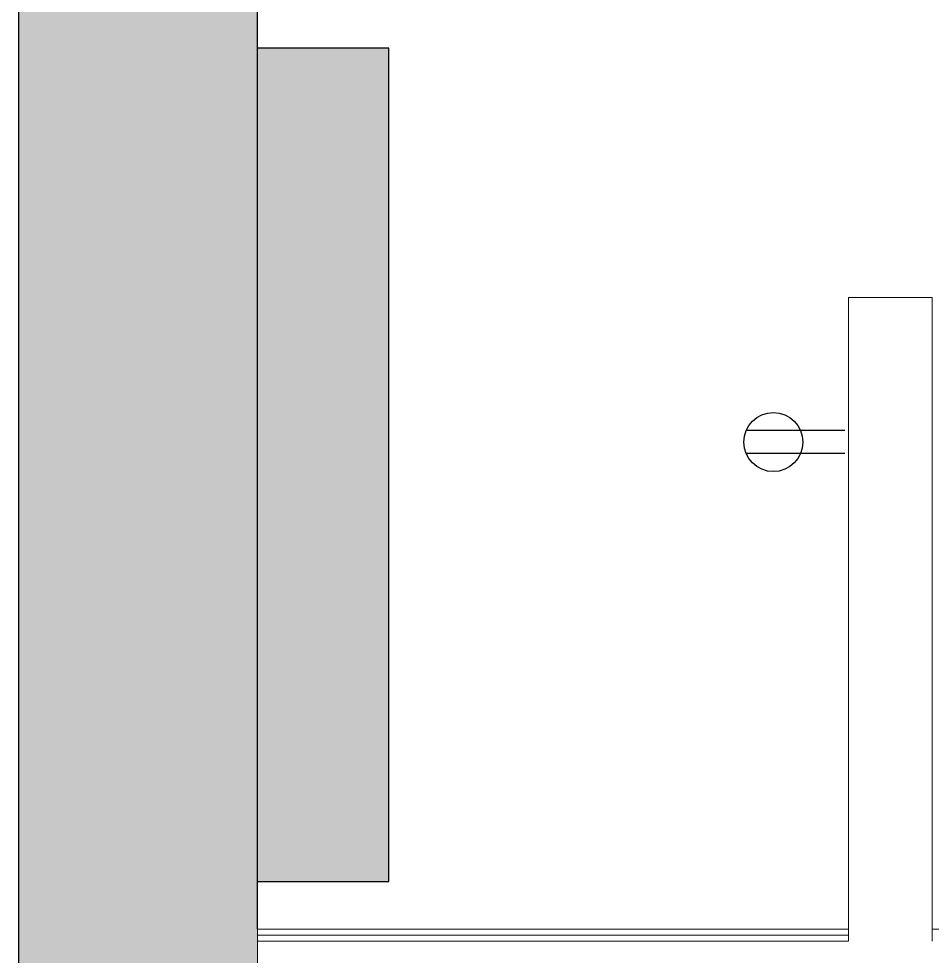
# Model space of a CAD drawing. Header units: inches. Extents: x -1176 to 1507, y -2563 to 978.
# Drawn here: x -1035.1 to -958.6, y 259.9 to 338.4 of the extents above; entities that cross this region are included whole.
import ezdxf

# ---------------------------------------------------------------- set-up
doc = ezdxf.new("R2010")
doc.units = ezdxf.units.IN
doc.header["$MEASUREMENT"] = 0
for name, color, linetype, lineweight in [('A-ANNO-NOTE', 131, 'Continuous', 40), ('A-WALL', 113, 'Continuous', 18), ('A-WALL-PATT', 111, 'Continuous', 18), ('I-WALL', 2, 'Continuous', 18)]:
    doc.layers.add(name, color=color, linetype=linetype, lineweight=lineweight)

msp = doc.modelspace()

# ---------------------------------------------------------------- hatches: boundary and pattern name
at = {"layer": 'A-WALL-PATT'}
h = msp.add_hatch(color=7, dxfattribs=at)
h.paths.add_polyline_path([(-1017.062, 16.255), (-1015.062, 16.255), (-1015.062, 96.005), (-1035.062, 96.005), (-1035.062, 16.255)], flags=0)
h.paths.add_polyline_path([(-1015.062, 133.505), (-1015.062, 216.005), (-1035.062, 216.005), (-1035.062, 133.505)], flags=0)
h.paths.add_polyline_path([(-1035.062, 253.505), (-1015.062, 253.505), (-1015.062, 342.005), (-1035.062, 342.005), (-1035.062, 267.085)], flags=0)
h.paths.add_polyline_path([(-1017.951, 379.505), (-1015.062, 379.505), (-1015.062, 468.124), (-1035.062, 468.124), (-1035.062, 379.505)], flags=0)
h.paths.add_polyline_path([(-1017.951, 505.624), (-1015.062, 505.624), (-1015.062, 604.374), (-1035.062, 604.374), (-1035.062, 505.624)], flags=0)
h.paths.add_polyline_path([(-1015.062, 641.874), (-1015.062, 729.874), (-1035.062, 729.874), (-1035.062, 641.874)], flags=0)
h.paths.add_polyline_path([(-1035.062, 767.374), (-1015.062, 767.374), (-1015.062, 789.874), (-1035.062, 789.874), (-1035.062, 787.719)], flags=0)
at = {"layer": 'A-WALL-PATT', "lineweight": 9}
msp.add_hatch(color=7, dxfattribs=at).paths.add_polyline_path([(-1004.062, 266.124), (-1004.062, 335.936), (-1015.062, 335.936), (-1015.062, 266.124)], flags=0)

# ---------------------------------------------------------------- linework, layer by layer
at = {"layer": 'A-ANNO-NOTE', "lineweight": 30}
for p, q in [((-965.879, 303.898), (-974.143, 303.898)), ((-965.879, 301.982), (-974.143, 301.982))]:
    msp.add_line(p, q, dxfattribs=at)
msp.add_circle((-971.861, 302.94), 2.475, dxfattribs=at)
at = {"layer": 'A-WALL', "color": 8, "lineweight": 30}
for p, q in [((-1035.062, 253.505), (-1035.062, 342.005)), ((-1015.062, 262.124), (-1015.062, 342.005)), ((-1004.062, 335.936), (-1015.062, 335.936)), ((-1004.062, 266.124), (-1004.062, 335.936)), ((-1015.062, 266.124), (-1004.062, 266.124))]:
    msp.add_line(p, q, dxfattribs=at)
at = {"layer": 'A-WALL'}
for p, q in [((-958.553, 315.061), (-965.553, 315.061)), ((-965.553, 315.061), (-965.553, 261.124)), ((-958.553, 261.124), (-958.553, 315.061)), ((-1015.062, 262.124), (-1015.062, 256.499)), ((-965.553, 261.624), (-1015.062, 261.624)), ((-965.553, 261.124), (-1015.062, 261.124))]:
    msp.add_line(p, q, dxfattribs=at)
at = {"layer": 'I-WALL'}
for p, q in [((-965.553, 262.124), (-1015.062, 262.124)), ((-874.562, 262.124), (-958.553, 262.124))]:
    msp.add_line(p, q, dxfattribs=at)

doc.saveas('drawing.dxf')
